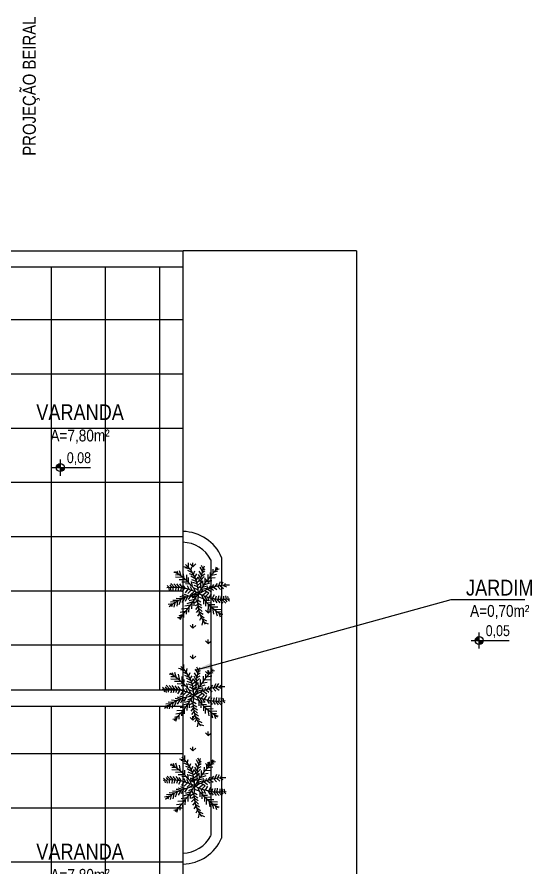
# Model space of a CAD drawing. Header units: millimetres. Extents: x 4156 to 4603, y 996 to 1078.
# Drawn here: x 4169.53 to 4174.76, y 1060.81 to 1069.44 of the extents above; entities that cross this region are included whole.
import ezdxf
from ezdxf.enums import TextEntityAlignment as Align

# ---------------------------------------------------------------- set-up
doc = ezdxf.new("R2010")
doc.units = ezdxf.units.MM
doc.header["$LTSCALE"] = 20
for name, color, linetype in [('-HIDRO', 8, 'Continuous'), ('E-txt-g', 3, 'Continuous'), ('VE', 118, 'Continuous')]:
    doc.layers.add(name, color=color, linetype=linetype)
doc.layers.add('E-Txt-W', color=7, linetype='Continuous', lineweight=20)
doc.styles.add('F2', font='ARIALN.TTF')
doc.styles.add('REG60', font='romans.shx', dxfattribs={"width": 0.8, "height": 0.15})
doc.styles.add('REG80', font='romans.shx', dxfattribs={"width": 0.8, "height": 0.2})
doc.styles.get("Standard").update_dxf_attribs({"font": 'arial.ttf'})
doc.dimstyles.get("Standard").update_dxf_attribs({"dimtxt": 0.18, "dimasz": 0.18, "dimexe": 0.18, "dimexo": 0.0625, "dimgap": 0.09, "dimtad": 0, "dimtih": 1, "dimtoh": 1, "dimdec": 4, "dimzin": 0, "dimdsep": 46, "dimtxsty": 'Standard', "dimcen": 0.09, "dimadec": 0, "dimazin": 0, "dimtfac": 1, "dimtdec": 4, "dimtofl": 0, "dimtmove": 0, "dimatfit": 3, "dimfxl": 1, "dimtolj": 1, "dimtzin": 0, "dimarcsym": 0})

# ---------------------------------------------------------------- blocks, each defined once
blk = doc.blocks.new('TXT-AMB75')
at = {"layer": 'E-txt-g', "style": 'REG80', "width": 0.8, "flags": 8}
blk.add_attdef('TXT', text='', height=0.2, dxfattribs=at).set_placement((0.005, 0.296), align=Align.CENTER)
at = {"layer": 'E-Txt-W', "style": 'REG60', "width": 0.8, "flags": 8}
blk.add_attdef('TXT', text='', height=0.15, dxfattribs=at).set_placement((0.005, 0.027), align=Align.CENTER)
blk = doc.blocks.new('NV')
at = {"color": 4, "linetype": 'ByBlock', "ltscale": 0.5}
for p, q in [((-1.414, -0.142), (-1.414, 0.107)), ((-1.539, -0.018), (-0.953, -0.018))]:
    blk.add_line(p, q, dxfattribs=at)
at = {"color": 4, "ltscale": 2.5}
blk.add_circle((-1.414, -0.018), 0.0622, dxfattribs=at)
at = {"color": 4}
for points in [[(-1.414, -0.018), (-1.458, 0.026), (-1.476, -0.018), (-1.472, 0.006)], [(-1.414, -0.018), (-1.414, 0.045), (-1.458, 0.026), (-1.438, 0.04)], [(-1.414, -0.018), (-1.352, -0.018), (-1.37, -0.062), (-1.357, -0.041)], [(-1.414, -0.018), (-1.37, -0.062), (-1.414, -0.08), (-1.39, -0.075)]]:
    blk.add_solid(points, dxfattribs=at)
at = {"layer": 'E-Txt-W', "color": 4, "ltscale": 2.5, "style": 'F2'}
blk.add_attdef('COTAPISO', (-1.306, 0.073), '', height=0.15, dxfattribs=at)
blk = doc.blocks.new('FLOR2')
at = {"layer": 'VE', "color": 8}
for p, q in [((-74.7, 224.4), (-101.7, 246.3)), ((-80.3, 253.3), (-101.6, 282.1)), ((-82.6, 266.8), (-71.8, 290.5)), ((-77.5, 238.1), (-64.7, 269)), ((-69.4, 199.7), (-47.7, 241.3)), ((49.4, 200.4), (16.6, 234.2)), ((52.3, 229.2), (26.3, 258.5)), ((53.7, 258.4), (40.8, 273)), ((51.1, 215.2), (79.6, 258.5)), ((53.2, 243.8), (73.7, 286)), ((-66.3, 186.3), (-93.5, 208.1)), ((-57.8, 153.1), (-91, 179.1)), ((-61.3, 166.2), (-30.7, 213.6)), ((-50.9, 128.4), (-27.3, 174.9)), ((43.9, 166.6), (16.6, 210)), ((34.9, 127.8), (16.6, 176)), ((42.1, 157.4), (74.8, 195.4)), ((48.1, 190.9), (79.6, 229.4)), ((157.5, 136.3), (134.7, 159.9)), ((174.2, 158.1), (152.7, 176.1)), ((187.8, 178.2), (161.1, 191.4)), ((197.1, 193.1), (174.8, 202.3)), ((179.9, 166.3), (207.2, 166.2)), ((193, 186.4), (218.9, 189.4)), ((-248.3, 123.4), (-282.9, 101.8)), ((-228.8, 121.8), (-258.8, 154)), ((-209.5, 119.1), (-251.1, 97.5)), ((-171.1, 110.4), (-216.8, 98.5)), ((-195.2, 116.4), (-211.3, 146.7)), ((-143, 100.9), (-184.2, 85)), ((-157.4, 106.1), (-168.5, 136.9)), ((-110.7, 86.6), (-160.6, 77.4)), ((-128.8, 95.1), (-135.3, 128.2)), ((-101.1, 81.5), (-107.5, 115.3)), ((-84.2, 71.5), (-80.2, 97.5)), ((-45.4, 110.2), (-82.7, 140.9)), ((-36.3, 82.2), (-75, 107.5)), ((-61, 55.7), (-56.7, 89.9)), ((-39.3, 91.1), (-19.9, 146.4)), ((-30.9, 66.6), (-12.1, 113)), ((-18.6, 33.4), (-9.2, 79.1)), ((17.2, 73.9), (2, 112.9)), ((27.5, 102.9), (6.9, 146.9)), ((23.1, 89.8), (60.2, 112.9)), ((30.7, 113.1), (65.1, 137.2)), ((54.7, 41.9), (48.8, 84.2)), ((81.1, 61.1), (66.9, 100.4)), ((105, 81.1), (89.8, 117)), ((125.4, 100.5), (108.7, 123.5)), ((115.6, 91), (160.4, 89.1)), ((141.8, 117.9), (121.5, 144.1)), ((134.9, 110.4), (178, 110.1)), ((150.9, 128.4), (195.6, 131.1)), ((166, 147.1), (213.3, 152.2)), ((189.8, 32.5), (233.7, 85.8)), ((-190.4, -16.5), (-241.7, 10.1)), ((-162.2, -10.6), (-203.9, 23.1)), ((-138.3, -6.5), (-174.5, 20.9)), ((-104.1, -2.9), (-140.4, 24.4)), ((-91.7, 76.1), (-133.4, 59.7)), ((-79, 0.2), (-115.2, 27.6)), ((-71.4, 63.1), (-110.4, 47.3)), ((-50.4, 47.4), (-82.6, 34.3)), ((-34.8, -7.8), (-70.5, 0.7)), ((-27.9, 27.5), (-69, 0.4)), ((-25, 50.2), (-47.6, 61.3)), ((-11.4, 15.4), (7.9, 51.4)), ((7.7, 13.9), (7.9, 51.4)), ((17.8, -11.5), (53.6, 12.1)), ((19.5, 20.2), (55.1, 11.7)), ((28.8, 25.6), (25.9, 67.6)), ((43.6, 34.6), (82.9, 28.8)), ((67, 50.6), (105.8, 45.4)), ((74.5, 13.1), (115.2, -7.4)), ((97.7, 74.8), (137.5, 72.5)), ((103.6, 16.2), (129.9, 47.5)), ((122.9, 19), (159.1, -8.4)), ((127.7, 19.7), (162.5, 64.9)), ((146.8, 23), (188.6, -10.7)), ((161.6, 26), (195.9, 72.7)), ((175.1, 28.9), (226.4, 2.4)), ((209.1, 37.6), (258.9, 19.8)), ((228.3, 43.3), (249.4, 72.6)), ((234.1, 50.4), (269.5, 38.8)), ((256.3, 52.6), (276.4, 71.1)), ((-260.6, -36.3), (-297.5, -24.2)), ((-271.7, -40.1), (-291.8, -58.6)), ((-224.4, -25.1), (-274.3, -7.4)), ((-243.7, -30.8), (-264.8, -60.1)), ((-205.1, -20), (-249, -73.3)), ((-176.9, -13.5), (-211.2, -60.3)), ((-143.1, -7.2), (-177.8, -52.5)), ((-131, -78.5), (-175.7, -76.6)), ((-113, -62.3), (-152.8, -60)), ((-119, -3.8), (-145.3, -35)), ((-82.4, -38.1), (-121.1, -32.9)), ((-120.3, -68.7), (-105.1, -104.5)), ((-90.2, -2.9), (-116.5, -34.1)), ((-59, -22.2), (-98.2, -16.3)), ((-96.4, -48.6), (-82.2, -87.9)), ((-70, -29.4), (-64.1, -71.7)), ((-23.5, -56.8), (-61.5, -71.9)), ((-43.8, -14.7), (-40.9, -56.7)), ((-25.5, -69.9), (-13.5, -100.4)), ((-17.4, -15.4), (-5.3, -45.9)), ((5.3, -32.4), (-13.4, -78.7)), ((15.6, -54.2), (-3.2, -100.5)), ((9.6, -37.7), (32.3, -48.8)), ((21, -69.7), (59.6, -95)), ((32.9, -20.5), (32.1, -58.5)), ((42.4, -25.6), (71.3, -6.3)), ((50.8, -62.6), (58.9, -94.5)), ((54.4, -31.5), (57.1, -66)), ((64.2, -73.5), (111.4, -79.4)), ((66.1, -36.8), (101.2, -13.5)), ((80.3, -42.5), (81.7, -68.7)), ((88.6, -45.5), (126.2, -21)), ((98.9, -48.8), (111.9, -80.7)), ((109.3, -51.9), (156.4, -33)), ((128.7, -56.7), (141.8, -87.8)), ((143.9, -59.5), (181, -35.7)), ((159, -61.7), (176, -89.7)), ((173.3, -63.2), (215.7, -42.4)), ((198, -64.3), (219.9, -90.7)), ((212.6, -64.1), (249.1, -34.6)), ((232.1, -62.8), (267.9, -88.5)), ((240.1, -54.5), (268.6, -27.6)), ((-181.4, -134.6), (-228.6, -139.7)), ((-195.2, -153.8), (-222.5, -153.8)), ((-166.3, -115.9), (-211, -118.7)), ((-150.3, -97.9), (-193.3, -97.6)), ((-189.5, -145.7), (-168.1, -163.6)), ((-172.9, -123.8), (-150, -147.4)), ((-157.1, -105.4), (-136.8, -131.7)), ((-140.7, -88), (-124, -111.1)), ((-45.5, -137.8), (-81, -147.5)), ((-37.2, -114.1), (-68.5, -119.5)), ((-28.9, -84.6), (-68.3, -95.7)), ((-50.1, -149.5), (-40.8, -185.5)), ((-39.9, -122.1), (-27.9, -152.6)), ((-31.5, -100), (-16.7, -124.3)), ((23.9, -78.7), (4.6, -133.9)), ((35.5, -115.9), (12, -162.5)), ((45.9, -153.7), (15.3, -201.1)), ((30, -97.7), (67.4, -128.4)), ((42.5, -140.6), (75.6, -166.6)), ((74.6, -82.5), (81.9, -127.1)), ((87.1, -94.1), (128.1, -98.7)), ((101.9, -109), (98.1, -145.2)), ((108.6, -116.2), (149.5, -121.2)), ((120.9, -130.2), (119.1, -162.8)), ((131.2, -142.8), (171.4, -148.5)), ((137.7, -151.4), (134.9, -176.1)), ((-208.4, -174), (-234.3, -177)), ((-212.4, -180.7), (-190.1, -189.9)), ((-203.2, -165.8), (-176.5, -178.9)), ((-84.5, -217), (-113.5, -232.1)), ((-71.3, -194.2), (-110.7, -203.1)), ((-59.4, -170.6), (-98.3, -175.1)), ((-90.3, -226.2), (-80.6, -245)), ((-75.6, -202), (-60.4, -237.2)), ((-63.4, -178.9), (-44, -219.3)), ((54.1, -187.2), (32.4, -228.8)), ((62.1, -225.6), (49.4, -256.6)), ((50.9, -173.8), (78.2, -195.6)), ((59.4, -211.9), (86.4, -233.9)), ((145.5, -162.1), (177.9, -167.4)), ((67.3, -254.3), (56.5, -278)), ((64.9, -240.8), (86.2, -269.6))]:
    blk.add_line(p, q, dxfattribs=at)
for centre, radius, start, end in [((1087.9, 462.4), 1186.7, 188.51596, 202.60606), ((-486.5, 269.5), 540.3, 336.19444, 2.29873), ((-211.8, 435.3), 475.2, 295.43508, 330.98697), ((-111.8, 349.6), 262, 304.45608, 313.28906), ((-266.2, -219.1), 342.9, 41.07899, 90.24355), ((-26.8, -730.3), 732.4, 93.42053, 111.38919), ((196.4, -422.9), 475.2, 115.43508, 150.98697), ((-481.7, 27.7), 466.5, 321.34229, 356.98796), ((200.6, 278.7), 342.9, 232.59883, 281.76339), ((-1103.2, -449.9), 1186.7, 8.51596, 22.60606), ((11.4, 742.8), 732.4, 273.42053, 291.38919), ((-241, -435.3), 473.3, 32.12182, 54.73491)]:
    blk.add_arc(centre, radius, start, end, dxfattribs=at)

msp = doc.modelspace()

# ---------------------------------------------------------------- hatches: boundary and pattern name
at = {"layer": '-HIDRO'}
h = msp.add_hatch(dxfattribs=at)
h.set_pattern_fill('ANSI37,_O', color=256, scale=4.4, angle=45)
h.set_pattern_definition([(90, (1828.53146, 654.4225), (-0.55, 3e-16), []), (180, (1828.53146, 654.4225), (-3e-16, -0.55), [])])
h.paths.add_polyline_path([(4171.2167, 1049.0842), (4169.0167, 1049.0842), (4169.0167, 1044.7942), (4171.2167, 1044.7942)])
h.paths.add_polyline_path([(4171.2167, 1053.5392), (4169.0167, 1053.5392), (4169.0167, 1049.2492), (4171.2167, 1049.2492)])
h.paths.add_polyline_path([(4171.2167, 1057.9942), (4169.0167, 1057.9942), (4169.0167, 1053.7042), (4171.2167, 1053.7042)])
h.paths.add_polyline_path([(4171.2167, 1062.4492), (4169.0167, 1062.4492), (4169.0167, 1058.1592), (4171.2167, 1058.1592)])
h.paths.add_polyline_path([(4171.2167, 1066.9042), (4169.0717, 1066.9042), (4169.0167, 1066.9042), (4169.0167, 1062.6142), (4171.2167, 1062.6142)])
h = msp.add_hatch(dxfattribs=at)
h.set_pattern_fill('GRASS', color=256, scale=0.22, style=0)
h.set_pattern_definition([(90, (1828.53146, 667.80025), (-0.155563492, 0.155563492), [0.04125, -0.269876984]), (45, (1828.53146, 667.80025), (-0.155563492, 0.155563492), [0.04125, -0.17875]), (135, (1828.53146, 667.80025), (-0.155563492, -0.155563492), [0.04125, -0.17875])])
h.paths.add_polyline_path([(4171.498, 1062.2801), (4171.4979, 1062.2805, -0.037266), (4171.3744, 1062.4345), (4171.3712, 1062.384), (4171.348, 1062.4127, 0.00916), (4171.3488, 1062.3933), (4171.3224, 1062.3473), (4171.3035, 1062.3788, -0.108185), (4171.2167, 1062.2398), (4171.2167, 1061.5525), (4171.2353, 1061.523, 0.037545), (4171.3218, 1061.496), (4171.3554, 1061.471, 0.009029), (4171.3725, 1061.4796, -0.016073), (4171.4033, 1061.4945), (4171.4189, 1061.5305), (4171.418, 1061.5302, -0.035165), (4171.498, 1061.6127)])
h.paths.add_polyline_path([(4171.498, 1063.2115, -0.034726), (4171.3837, 1063.3556), (4171.3804, 1063.305), (4171.3573, 1063.3338, 0.00916), (4171.358, 1063.3144), (4171.3317, 1063.2683), (4171.3127, 1063.2999, -0.116789), (4171.2167, 1063.1517), (4171.2167, 1062.5441, 0.025087), (4171.2749, 1062.5275), (4171.3086, 1062.5025, 0.009029), (4171.3257, 1062.5111, -0.016073), (4171.3564, 1062.5259), (4171.372, 1062.562), (4171.3711, 1062.5616, -0.053804), (4171.498, 1062.683)])
h.paths.add_polyline_path([(4171.498, 1063.9366, 0.275855), (4171.2167, 1064.114), (4171.2167, 1063.1517, 0.116789), (4171.3127, 1063.2999), (4171.3317, 1063.2683), (4171.358, 1063.3144, -0.00916), (4171.3573, 1063.3338), (4171.3804, 1063.305), (4171.3837, 1063.3556, 0.034726), (4171.498, 1063.2115)])

# ---------------------------------------------------------------- linework, layer by layer
at = {"layer": '-HIDRO', "linetype": 'Continuous'}
for p, q in [((4169.0167, 1067.0692), (4171.2167, 1067.0692)), ((4171.2167, 1066.9042), (4169.0717, 1066.9042)), ((4171.2167, 1062.6142), (4169.0167, 1062.6142)), ((4171.2167, 1062.4492), (4169.0167, 1062.4492))]:
    msp.add_line(p, q, dxfattribs=at)
at = {"layer": '-HIDRO'}
for p, q in [((4171.2167, 1044.6292), (4171.2167, 1067.0692)), ((4172.9767, 1067.0692), (4171.2167, 1067.0692)), ((4172.9767, 1067.0692), (4172.9767, 1042.4292)), ((4171.498, 1063.9366), (4171.498, 1061.1396)), ((4171.608, 1063.9609), (4171.608, 1061.1152))]:
    msp.add_line(p, q, dxfattribs=at)
for centre, radius, start, end in [((4171.2088, 1063.7897), 0.4344, 23.20789, 88.95986), ((4171.2088, 1063.7897), 0.3244, 26.92003, 88.95986), ((4171.2088, 1061.2864), 0.3244, 271.04014, 333.07997), ((4171.2088, 1061.2864), 0.4344, 271.04014, 336.79211)]:
    msp.add_arc(centre, radius, start, end, dxfattribs=at)

# ---------------------------------------------------------------- block references
ref = msp.add_blockref('TXT-AMB75', (4170.1687, 1065.1151), dxfattribs=dict(at, xscale=0.8019000000000002, yscale=0.8019000000000002, zscale=0.8019000000000002))
ref.add_attrib('TXT', 'VARANDA', dxfattribs={"layer": 'E-txt-g', "color": 2, "height": 0.16038, "style": 'F2'}).set_placement((4170.1731, 1065.3528), align=Align.CENTER)
ref.add_attrib('TXT', 'A=7,80m²', dxfattribs={"layer": 'E-Txt-W', "height": 0.12029, "style": 'F2'}).set_placement((4170.1731, 1065.1368), align=Align.CENTER)
ref = msp.add_blockref('NV', (4170.9066, 1064.8833), dxfattribs=dict(at, xscale=0.66, yscale=0.66, zscale=0.66))
ref.add_attrib('COTAPISO', '0,08', (4170.0389, 1064.9167), dxfattribs={"layer": 'E-Txt-W', "color": 4, "ltscale": 2.5, "height": 0.11, "style": 'F2'})
at = {"layer": '-HIDRO', "ltscale": 0.35, "extrusion": (0, 0, -1), "xscale": -0.001117424873977666, "yscale": 0.001117424873977666, "zscale": -0.001117424873977666, "rotation": 233.1325413274667}
for p in [(-4171.373, 1063.6076), (-4171.3261, 1062.5761), (-4171.3354, 1061.655)]:
    msp.add_blockref('FLOR2', p, dxfattribs=at)
at = {"layer": '-HIDRO'}
ref = msp.add_blockref('TXT-AMB75', (4174.4239, 1063.3363), dxfattribs=dict(at, xscale=0.8019000000000002, yscale=0.8019000000000002, zscale=0.8019000000000002))
ref.add_attrib('TXT', 'JARDIM', dxfattribs={"layer": 'E-txt-g', "color": 2, "height": 0.16038, "style": 'F2'}).set_placement((4174.4283, 1063.574), align=Align.CENTER)
ref.add_attrib('TXT', 'A=0,70m²', dxfattribs={"layer": 'E-Txt-W', "height": 0.12029, "style": 'F2'}).set_placement((4174.4283, 1063.358), align=Align.CENTER)
ref = msp.add_blockref('NV', (4175.1534, 1063.1299), dxfattribs=dict(at, xscale=0.66, yscale=0.66, zscale=0.66))
ref.add_attrib('COTAPISO', '0,05', (4174.2857, 1063.1633), dxfattribs={"layer": 'E-Txt-W', "color": 4, "ltscale": 2.5, "height": 0.11, "style": 'F2'})
ref = msp.add_blockref('TXT-AMB75', (4170.1687, 1060.6601), dxfattribs=dict(at, xscale=0.8019000000000002, yscale=0.8019000000000002, zscale=0.8019000000000002))
ref.add_attrib('TXT', 'VARANDA', dxfattribs={"layer": 'E-txt-g', "color": 2, "height": 0.16038, "style": 'F2'}).set_placement((4170.1731, 1060.8978), align=Align.CENTER)
ref.add_attrib('TXT', 'A=7,80m²', dxfattribs={"layer": 'E-Txt-W', "height": 0.12029, "style": 'F2'}).set_placement((4170.1731, 1060.6818), align=Align.CENTER)

# ---------------------------------------------------------------- texts
at = {"layer": '-HIDRO', "style": 'F2'}
msp.add_text('PROJEÇÃO BEIRAL', height=0.132, rotation=90, dxfattribs=at).set_placement((4169.7243, 1068.0333))

# ---------------------------------------------------------------- leaders
at = {"layer": '-HIDRO'}
msp.add_leader([(4171.3411, 1062.8179), (4173.9352, 1063.5349), (4174.6829, 1063.5347)], dimstyle='Standard', dxfattribs=at)

doc.saveas('drawing.dxf')
